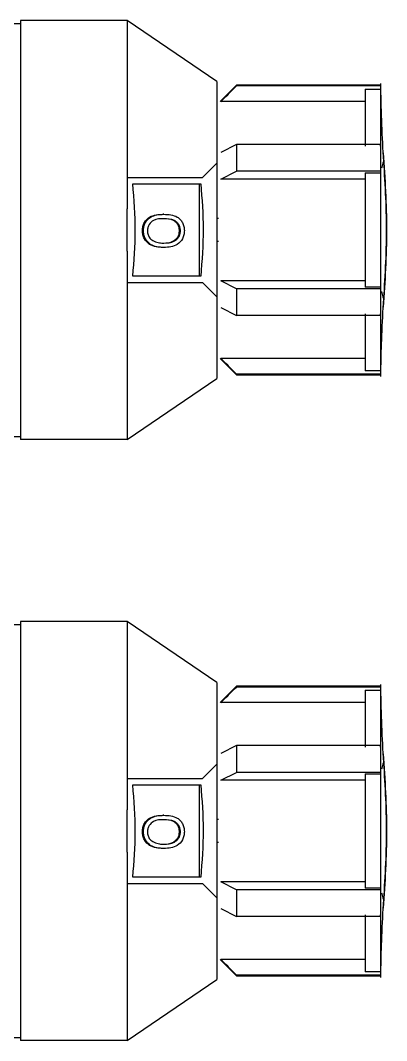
# Model space of a CAD drawing. Extents: x 500 to 100500, y -14500 to 21140.
# Drawn here: x 14564.72 to 14576.6, y -7087.84 to -7054.74 of the extents above; entities that cross this region are included whole.
import ezdxf

# ---------------------------------------------------------------- set-up
doc = ezdxf.new("R2010")
doc.units = 0
doc.layers.get('0').update_dxf_attribs({"linetype": 'CONTINUOUS'})

# ---------------------------------------------------------------- blocks, each defined once
blk = doc.blocks.new('SP F')
at = {"color": 3}
for p, q in [((15670.128, -97525.106), (15671.128, -97525.106)), ((15671.128, -97525.006), (15671.128, -97538.606)), ((15674.588, -97525.006), (15671.128, -97525.006)), ((15677.498, -97526.991), (15674.588, -97525.006)), ((15677.498, -97526.991), (15677.498, -97529.636)), ((15678.128, -97527.106), (15677.598, -97527.636)), ((15682.797, -97527.106), (15678.128, -97527.106)), ((15678.128, -97527.106), (15678.128, -97527.133)), ((15682.797, -97527.133), (15678.128, -97527.133)), ((15682.797, -97527.133), (15682.798, -97527.233)), ((15682.797, -97527.133), (15682.797, -97527.133)), ((15682.298, -97527.233), (15682.298, -97529.086)), ((15682.298, -97527.233), (15682.798, -97527.233)), ((15682.298, -97527.636), (15677.628, -97527.636)), ((15677.498, -97529.056), (15677.498, -97529.401)), ((15678.128, -97529.036), (15677.628, -97529.288)), ((15678.128, -97529.036), (15678.128, -97529.902)), ((15682.797, -97529.036), (15678.128, -97529.036)), ((15682.797, -97529.036), (15682.797, -97529.902)), ((15682.798, -97529.086), (15682.797, -97529.036)), ((15677.028, -97530.106), (15677.498, -97529.636)), ((15674.588, -97530.106), (15674.588, -97531.12)), ((15677.628, -97530.154), (15678.128, -97529.902)), ((15682.797, -97529.902), (15678.128, -97529.902)), ((15682.298, -97529.952), (15682.798, -97529.952)), ((15682.298, -97529.952), (15682.298, -97533.659)), ((15682.797, -97529.902), (15682.798, -97529.952)), ((15682.807, -97529.878), (15682.804, -97529.886)), ((15674.77, -97530.306), (15676.971, -97530.306)), ((15676.918, -97530.306), (15676.918, -97533.306)), ((15682.298, -97530.154), (15677.628, -97530.154)), ((15674.588, -97532.492), (15674.588, -97531.12)), ((15675.777, -97531.296), (15675.747, -97531.296)), ((15677.548, -97531.431), (15677.498, -97531.431)), ((15675.113, -97531.827), (15675.083, -97531.827)), ((15676.313, -97531.832), (15676.282, -97531.832)), ((15675.777, -97532.375), (15675.747, -97532.375)), ((15677.548, -97532.181), (15677.498, -97532.181)), ((15674.588, -97532.492), (15674.588, -97533.506)), ((15676.971, -97533.306), (15674.77, -97533.306)), ((15677.498, -97533.976), (15677.028, -97533.506)), ((15678.128, -97533.71), (15677.628, -97533.458)), ((15682.298, -97533.458), (15677.628, -97533.458)), ((15678.128, -97533.71), (15678.128, -97534.576)), ((15682.797, -97533.71), (15678.128, -97533.71)), ((15682.798, -97533.659), (15682.298, -97533.659)), ((15682.798, -97533.659), (15682.797, -97533.71)), ((15682.797, -97533.71), (15682.797, -97534.576)), ((15682.805, -97533.724), (15682.807, -97533.733)), ((15677.498, -97533.976), (15677.498, -97536.621)), ((15677.498, -97534.244), (15677.498, -97534.556)), ((15677.628, -97534.324), (15678.128, -97534.576)), ((15682.797, -97534.576), (15678.128, -97534.576)), ((15682.298, -97534.525), (15682.298, -97536.379)), ((15682.797, -97534.576), (15682.798, -97534.525)), ((15677.598, -97535.976), (15678.128, -97536.506)), ((15682.298, -97535.976), (15677.628, -97535.976)), ((15682.798, -97536.379), (15682.298, -97536.379)), ((15682.801, -97536.381), (15682.796, -97536.562)), ((15682.798, -97536.379), (15682.797, -97536.479)), ((15674.588, -97538.606), (15677.498, -97536.621)), ((15678.128, -97536.479), (15678.128, -97536.506)), ((15682.797, -97536.479), (15678.128, -97536.479)), ((15678.128, -97536.506), (15682.797, -97536.506)), ((15682.797, -97536.479), (15682.797, -97536.479)), ((15670.128, -97538.506), (15671.128, -97538.506)), ((15674.588, -97538.606), (15671.128, -97538.606)), ((15670.128, -97544.606), (15671.128, -97544.606)), ((15671.128, -97544.506), (15671.128, -97558.106)), ((15674.588, -97544.506), (15671.128, -97544.506)), ((15677.498, -97546.491), (15674.588, -97544.506)), ((15677.498, -97546.491), (15677.498, -97549.136)), ((15678.128, -97546.606), (15677.598, -97547.136)), ((15682.797, -97546.606), (15678.128, -97546.606)), ((15678.128, -97546.606), (15678.128, -97546.633)), ((15682.797, -97546.633), (15678.128, -97546.633)), ((15682.797, -97546.633), (15682.798, -97546.733)), ((15682.797, -97546.633), (15682.797, -97546.633)), ((15682.298, -97546.733), (15682.298, -97548.586)), ((15682.298, -97546.733), (15682.798, -97546.733)), ((15682.298, -97547.136), (15677.628, -97547.136)), ((15677.498, -97548.556), (15677.498, -97548.901)), ((15678.128, -97548.536), (15677.628, -97548.788)), ((15682.797, -97548.536), (15678.128, -97548.536)), ((15678.128, -97548.536), (15678.128, -97549.402)), ((15682.797, -97548.536), (15682.797, -97549.402)), ((15682.798, -97548.586), (15682.797, -97548.536)), ((15677.028, -97549.606), (15677.498, -97549.136)), ((15674.588, -97549.606), (15674.588, -97550.62)), ((15677.628, -97549.654), (15678.128, -97549.402)), ((15682.298, -97549.654), (15677.628, -97549.654)), ((15682.797, -97549.402), (15678.128, -97549.402)), ((15682.298, -97549.452), (15682.298, -97553.159)), ((15682.298, -97549.452), (15682.798, -97549.452)), ((15682.797, -97549.402), (15682.798, -97549.452)), ((15682.807, -97549.378), (15682.804, -97549.386)), ((15674.77, -97549.806), (15676.971, -97549.806)), ((15676.918, -97549.806), (15676.918, -97552.806)), ((15674.588, -97551.992), (15674.588, -97550.62)), ((15675.777, -97550.796), (15675.747, -97550.796)), ((15677.548, -97550.931), (15677.498, -97550.931)), ((15675.113, -97551.327), (15675.083, -97551.327)), ((15676.313, -97551.332), (15676.282, -97551.332)), ((15675.777, -97551.875), (15675.747, -97551.875)), ((15677.548, -97551.681), (15677.498, -97551.681)), ((15674.588, -97551.992), (15674.588, -97553.006)), ((15676.971, -97552.806), (15674.77, -97552.806)), ((15678.128, -97553.21), (15677.628, -97552.958)), ((15682.298, -97552.958), (15677.628, -97552.958)), ((15677.498, -97553.476), (15677.028, -97553.006)), ((15678.128, -97553.21), (15678.128, -97554.076)), ((15682.797, -97553.21), (15678.128, -97553.21)), ((15682.798, -97553.159), (15682.298, -97553.159)), ((15682.798, -97553.159), (15682.797, -97553.21)), ((15682.797, -97553.21), (15682.797, -97554.076)), ((15682.805, -97553.224), (15682.807, -97553.233)), ((15677.498, -97553.476), (15677.498, -97556.121)), ((15677.498, -97553.744), (15677.498, -97554.056)), ((15677.628, -97553.824), (15678.128, -97554.076)), ((15682.797, -97554.076), (15678.128, -97554.076)), ((15682.298, -97554.025), (15682.298, -97555.879)), ((15682.797, -97554.076), (15682.798, -97554.025)), ((15677.598, -97555.476), (15678.128, -97556.006)), ((15682.298, -97555.476), (15677.628, -97555.476)), ((15682.798, -97555.879), (15682.298, -97555.879)), ((15682.801, -97555.881), (15682.796, -97556.062)), ((15682.798, -97555.879), (15682.797, -97555.979)), ((15674.588, -97558.106), (15677.498, -97556.121)), ((15678.128, -97555.979), (15678.128, -97556.006)), ((15682.797, -97555.979), (15678.128, -97555.979)), ((15678.128, -97556.006), (15682.797, -97556.006)), ((15682.797, -97555.979), (15682.797, -97555.979)), ((15670.128, -97558.006), (15671.128, -97558.006)), ((15674.588, -97558.106), (15671.128, -97558.106))]:
    blk.add_line(p, q, dxfattribs=at)
for points, knots in [([(15674.588, -97525.006), (15674.588, -97525.063), (15674.588, -97525.187), (15674.588, -97526.223), (15674.587, -97527.882), (15674.587, -97529.635), (15674.588, -97530.754), (15674.588, -97531.12)], [0, 0, 0, 0, 0.200562, 0.429956, 0.659348, 0.888742, 1, 1, 1, 1]), ([(15677.628, -97527.636), (15677.644, -97527.619), (15677.811, -97527.451), (15677.977, -97527.284), (15678.128, -97527.133)], [0, 0, 0, 0, 0.099039, 1, 1, 1, 1]), ([(15682.796, -97527.049), (15682.805, -97527.446), (15682.821, -97528.239), (15682.863, -97529.031), (15682.884, -97529.428)], [0, 0, 0, 0, 0.499812, 1, 1, 1, 1]), ([(15682.798, -97527.233), (15682.798, -97527.34), (15682.798, -97527.555), (15682.797, -97528.319), (15682.798, -97528.902), (15682.798, -97529.086)], [0, 0, 0, 0, 0.406489, 0.812977, 1, 1, 1, 1]), ([(15682.89, -97529.305), (15682.943, -97530.139), (15683.05, -97531.806), (15682.943, -97533.474), (15682.89, -97534.308)], [0, 0, 0, 0, 0.5, 1, 1, 1, 1]), ([(15682.897, -97534.184), (15682.947, -97533.391), (15683.047, -97531.806), (15682.947, -97530.22), (15682.898, -97529.428)], [0, 0, 0, 0, 0.5, 1, 1, 1, 1]), ([(15677.498, -97529.636), (15677.498, -97530.449), (15677.498, -97531.902), (15677.498, -97533.342), (15677.498, -97533.976)], [0, 0, 0, 0, 0.559952, 1, 1, 1, 1]), ([(15682.904, -97529.538), (15682.888, -97529.601), (15682.864, -97529.69), (15682.837, -97529.778), (15682.829, -97529.804)], [0, 0, 0, 0, 0.7128838, 1, 1, 1, 1]), ([(15674.588, -97530.106), (15674.84, -97530.106), (15675.345, -97530.106), (15676.159, -97530.106), (15676.719, -97530.106), (15677.028, -97530.106)], [0, 0, 0, 0, 0.309337, 0.618673, 1, 1, 1, 1]), ([(15682.798, -97529.952), (15682.798, -97530.446), (15682.797, -97531.432), (15682.797, -97532.736), (15682.798, -97533.438), (15682.798, -97533.659)], [0, 0, 0, 0, 0.406489, 0.812978, 1, 1, 1, 1]), ([(15674.77, -97533.306), (15674.809, -97532.814), (15674.889, -97531.814), (15674.81, -97530.814), (15674.77, -97530.306)], [0, 0, 0, 0, 0.49226, 1, 1, 1, 1]), ([(15676.971, -97530.306), (15677.01, -97530.798), (15677.09, -97531.798), (15677.011, -97532.798), (15676.971, -97533.306)], [0, 0, 0, 0, 0.4922576, 1, 1, 1, 1]), ([(15675.083, -97531.827), (15675.086, -97531.781), (15675.092, -97531.688), (15675.158, -97531.519), (15675.37, -97531.311), (15675.596, -97531.302), (15675.747, -97531.296)], [0, 0, 0, 0, 0.125551, 0.25109, 0.50025, 1, 1, 1, 1]), ([(15675.113, -97531.827), (15675.116, -97531.781), (15675.122, -97531.688), (15675.188, -97531.519), (15675.401, -97531.311), (15675.626, -97531.302), (15675.777, -97531.296)], [0, 0, 0, 0, 0.125551, 0.25109, 0.50025, 1, 1, 1, 1]), ([(15675.778, -97531.439), (15675.659, -97531.44), (15675.482, -97531.442), (15675.31, -97531.594), (15675.252, -97531.723), (15675.246, -97531.795), (15675.243, -97531.832)], [0, 0, 0, 0, 0.500291, 0.749086, 0.874606, 1, 1, 1, 1]), ([(15676.282, -97531.832), (15676.279, -97531.795), (15676.274, -97531.723), (15676.229, -97531.626), (15676.167, -97531.549), (15676.013, -97531.444), (15675.865, -97531.441), (15675.747, -97531.439)], [0, 0, 0, 0, 0.125139, 0.250418, 0.375519, 0.500847, 1, 1, 1, 1]), ([(15675.777, -97531.296), (15675.928, -97531.302), (15676.117, -97531.31), (15676.307, -97531.458), (15676.382, -97531.561), (15676.433, -97531.688), (15676.439, -97531.781), (15676.442, -97531.827)], [0, 0, 0, 0, 0.498702, 0.624177, 0.749467, 0.874745, 1, 1, 1, 1]), ([(15676.313, -97531.832), (15676.31, -97531.795), (15676.304, -97531.723), (15676.259, -97531.626), (15676.197, -97531.549), (15676.043, -97531.444), (15675.896, -97531.441), (15675.778, -97531.439)], [0, 0, 0, 0, 0.125139, 0.250418, 0.375519, 0.500847, 1, 1, 1, 1]), ([(15675.747, -97532.375), (15675.595, -97532.366), (15675.368, -97532.353), (15675.158, -97532.137), (15675.092, -97531.967), (15675.086, -97531.874), (15675.083, -97531.827)], [0, 0, 0, 0, 0.499407, 0.748743, 0.874372, 1, 1, 1, 1]), ([(15675.777, -97532.375), (15675.625, -97532.366), (15675.398, -97532.353), (15675.188, -97532.137), (15675.122, -97531.967), (15675.116, -97531.874), (15675.113, -97531.827)], [0, 0, 0, 0, 0.499407, 0.748743, 0.874372, 1, 1, 1, 1]), ([(15675.243, -97531.832), (15675.247, -97531.875), (15675.256, -97531.962), (15675.328, -97532.096), (15675.41, -97532.143), (15675.46, -97532.172)], [0, 0, 0, 0, 0.280257, 0.560781, 1, 1, 1, 1]), ([(15675.747, -97532.232), (15675.865, -97532.227), (15676.041, -97532.218), (15676.214, -97532.069), (15676.273, -97531.941), (15676.279, -97531.868), (15676.282, -97531.832)], [0, 0, 0, 0, 0.500072, 0.749021, 0.874598, 1, 1, 1, 1]), ([(15676.442, -97531.827), (15676.439, -97531.874), (15676.433, -97531.967), (15676.367, -97532.138), (15676.156, -97532.352), (15675.929, -97532.366), (15675.777, -97532.375)], [0, 0, 0, 0, 0.1256, 0.251197, 0.500581, 1, 1, 1, 1]), ([(15675.778, -97532.232), (15675.895, -97532.227), (15676.071, -97532.218), (15676.245, -97532.069), (15676.303, -97531.941), (15676.309, -97531.868), (15676.313, -97531.832)], [0, 0, 0, 0, 0.5000715, 0.7490206, 0.8745985, 1, 1, 1, 1]), ([(15675.46, -97532.172), (15675.518, -97532.193), (15675.622, -97532.229), (15675.73, -97532.231), (15675.778, -97532.232)], [0, 0, 0, 0, 0.559599, 1, 1, 1, 1]), ([(15674.588, -97532.492), (15674.588, -97533.183), (15674.588, -97534.628), (15674.588, -97536.521), (15674.588, -97537.93), (15674.587, -97538.541), (15674.588, -97538.591), (15674.588, -97538.606)], [0, 0, 0, 0, 0.210713, 0.440125, 0.669539, 0.89895, 1, 1, 1, 1]), ([(15674.588, -97533.506), (15674.84, -97533.506), (15675.345, -97533.506), (15676.159, -97533.506), (15676.719, -97533.506), (15677.028, -97533.506)], [0, 0, 0, 0, 0.309337, 0.618673, 1, 1, 1, 1]), ([(15682.829, -97533.806), (15682.837, -97533.832), (15682.864, -97533.921), (15682.888, -97534.01), (15682.904, -97534.074)], [0, 0, 0, 0, 0.286399, 1, 1, 1, 1]), ([(15682.884, -97534.184), (15682.863, -97534.58), (15682.823, -97535.312), (15682.808, -97536.045), (15682.801, -97536.381)], [0, 0, 0, 0, 0.541324, 1, 1, 1, 1]), ([(15682.798, -97534.525), (15682.798, -97534.911), (15682.798, -97535.683), (15682.797, -97536.224), (15682.798, -97536.341), (15682.798, -97536.379)], [0, 0, 0, 0, 0.406489, 0.812978, 1, 1, 1, 1]), ([(15678.128, -97536.479), (15677.977, -97536.328), (15677.811, -97536.16), (15677.644, -97535.993), (15677.628, -97535.976)], [0, 0, 0, 0, 0.900961, 1, 1, 1, 1]), ([(15674.588, -97544.506), (15674.588, -97544.563), (15674.588, -97544.687), (15674.588, -97545.723), (15674.587, -97547.382), (15674.587, -97549.135), (15674.588, -97550.254), (15674.588, -97550.62)], [0, 0, 0, 0, 0.200562, 0.429956, 0.659348, 0.888742, 1, 1, 1, 1]), ([(15677.628, -97547.136), (15677.644, -97547.119), (15677.811, -97546.951), (15677.977, -97546.784), (15678.128, -97546.633)], [0, 0, 0, 0, 0.099039, 1, 1, 1, 1]), ([(15682.796, -97546.549), (15682.805, -97546.946), (15682.821, -97547.739), (15682.863, -97548.531), (15682.884, -97548.928)], [0, 0, 0, 0, 0.499812, 1, 1, 1, 1]), ([(15682.798, -97546.733), (15682.798, -97546.84), (15682.798, -97547.055), (15682.797, -97547.819), (15682.798, -97548.402), (15682.798, -97548.586)], [0, 0, 0, 0, 0.406489, 0.812977, 1, 1, 1, 1]), ([(15682.89, -97548.805), (15682.943, -97549.639), (15683.05, -97551.306), (15682.943, -97552.974), (15682.89, -97553.808)], [0, 0, 0, 0, 0.5, 1, 1, 1, 1]), ([(15682.897, -97553.684), (15682.947, -97552.891), (15683.047, -97551.306), (15682.947, -97549.72), (15682.898, -97548.928)], [0, 0, 0, 0, 0.5, 1, 1, 1, 1]), ([(15677.498, -97549.136), (15677.498, -97549.949), (15677.498, -97551.402), (15677.498, -97552.842), (15677.498, -97553.476)], [0, 0, 0, 0, 0.559952, 1, 1, 1, 1]), ([(15682.904, -97549.038), (15682.888, -97549.101), (15682.864, -97549.19), (15682.837, -97549.278), (15682.829, -97549.304)], [0, 0, 0, 0, 0.7128838, 1, 1, 1, 1]), ([(15674.588, -97549.606), (15674.84, -97549.606), (15675.345, -97549.606), (15676.159, -97549.606), (15676.719, -97549.606), (15677.028, -97549.606)], [0, 0, 0, 0, 0.309337, 0.618673, 1, 1, 1, 1]), ([(15682.798, -97549.452), (15682.798, -97549.946), (15682.797, -97550.932), (15682.797, -97552.236), (15682.798, -97552.938), (15682.798, -97553.159)], [0, 0, 0, 0, 0.406489, 0.812978, 1, 1, 1, 1]), ([(15674.77, -97552.806), (15674.809, -97552.314), (15674.889, -97551.314), (15674.81, -97550.314), (15674.77, -97549.806)], [0, 0, 0, 0, 0.49226, 1, 1, 1, 1]), ([(15676.971, -97549.806), (15677.01, -97550.298), (15677.09, -97551.298), (15677.011, -97552.298), (15676.971, -97552.806)], [0, 0, 0, 0, 0.4922576, 1, 1, 1, 1]), ([(15675.083, -97551.327), (15675.086, -97551.281), (15675.092, -97551.188), (15675.158, -97551.019), (15675.37, -97550.811), (15675.596, -97550.802), (15675.747, -97550.796)], [0, 0, 0, 0, 0.125551, 0.25109, 0.50025, 1, 1, 1, 1]), ([(15675.113, -97551.327), (15675.116, -97551.281), (15675.122, -97551.188), (15675.188, -97551.019), (15675.401, -97550.811), (15675.626, -97550.802), (15675.777, -97550.796)], [0, 0, 0, 0, 0.125551, 0.25109, 0.50025, 1, 1, 1, 1]), ([(15675.778, -97550.939), (15675.659, -97550.94), (15675.482, -97550.942), (15675.31, -97551.094), (15675.252, -97551.223), (15675.246, -97551.295), (15675.243, -97551.332)], [0, 0, 0, 0, 0.500291, 0.749086, 0.874606, 1, 1, 1, 1]), ([(15676.282, -97551.332), (15676.279, -97551.295), (15676.274, -97551.223), (15676.229, -97551.126), (15676.167, -97551.049), (15676.013, -97550.944), (15675.865, -97550.941), (15675.747, -97550.939)], [0, 0, 0, 0, 0.125139, 0.250418, 0.375519, 0.500847, 1, 1, 1, 1]), ([(15675.777, -97550.796), (15675.928, -97550.802), (15676.117, -97550.81), (15676.307, -97550.958), (15676.382, -97551.061), (15676.433, -97551.188), (15676.439, -97551.281), (15676.442, -97551.327)], [0, 0, 0, 0, 0.498702, 0.624177, 0.749467, 0.874745, 1, 1, 1, 1]), ([(15676.313, -97551.332), (15676.31, -97551.295), (15676.304, -97551.223), (15676.259, -97551.126), (15676.197, -97551.049), (15676.043, -97550.944), (15675.896, -97550.941), (15675.778, -97550.939)], [0, 0, 0, 0, 0.125139, 0.250418, 0.375519, 0.500847, 1, 1, 1, 1]), ([(15675.747, -97551.875), (15675.595, -97551.866), (15675.368, -97551.853), (15675.158, -97551.637), (15675.092, -97551.467), (15675.086, -97551.374), (15675.083, -97551.327)], [0, 0, 0, 0, 0.499407, 0.748743, 0.874372, 1, 1, 1, 1]), ([(15675.777, -97551.875), (15675.625, -97551.866), (15675.398, -97551.853), (15675.188, -97551.637), (15675.122, -97551.467), (15675.116, -97551.374), (15675.113, -97551.327)], [0, 0, 0, 0, 0.499407, 0.748743, 0.874372, 1, 1, 1, 1]), ([(15675.243, -97551.332), (15675.247, -97551.375), (15675.256, -97551.462), (15675.328, -97551.596), (15675.41, -97551.643), (15675.46, -97551.672)], [0, 0, 0, 0, 0.280257, 0.560781, 1, 1, 1, 1]), ([(15675.747, -97551.732), (15675.865, -97551.727), (15676.041, -97551.718), (15676.214, -97551.569), (15676.273, -97551.441), (15676.279, -97551.368), (15676.282, -97551.332)], [0, 0, 0, 0, 0.500072, 0.749021, 0.874598, 1, 1, 1, 1]), ([(15676.442, -97551.327), (15676.439, -97551.374), (15676.433, -97551.467), (15676.367, -97551.638), (15676.156, -97551.852), (15675.929, -97551.866), (15675.777, -97551.875)], [0, 0, 0, 0, 0.1256, 0.251197, 0.500581, 1, 1, 1, 1]), ([(15675.778, -97551.732), (15675.895, -97551.727), (15676.071, -97551.718), (15676.245, -97551.569), (15676.303, -97551.441), (15676.309, -97551.368), (15676.313, -97551.332)], [0, 0, 0, 0, 0.5000715, 0.7490206, 0.8745985, 1, 1, 1, 1]), ([(15675.46, -97551.672), (15675.518, -97551.693), (15675.622, -97551.729), (15675.73, -97551.731), (15675.778, -97551.732)], [0, 0, 0, 0, 0.559599, 1, 1, 1, 1]), ([(15674.588, -97551.992), (15674.588, -97552.683), (15674.588, -97554.128), (15674.588, -97556.021), (15674.588, -97557.43), (15674.587, -97558.041), (15674.588, -97558.091), (15674.588, -97558.106)], [0, 0, 0, 0, 0.210713, 0.440125, 0.669539, 0.89895, 1, 1, 1, 1]), ([(15674.588, -97553.006), (15674.84, -97553.006), (15675.345, -97553.006), (15676.159, -97553.006), (15676.719, -97553.006), (15677.028, -97553.006)], [0, 0, 0, 0, 0.309337, 0.618673, 1, 1, 1, 1]), ([(15682.829, -97553.306), (15682.837, -97553.332), (15682.864, -97553.421), (15682.888, -97553.51), (15682.904, -97553.574)], [0, 0, 0, 0, 0.286399, 1, 1, 1, 1]), ([(15682.884, -97553.684), (15682.863, -97554.08), (15682.823, -97554.812), (15682.808, -97555.545), (15682.801, -97555.881)], [0, 0, 0, 0, 0.541324, 1, 1, 1, 1]), ([(15682.798, -97554.025), (15682.798, -97554.411), (15682.798, -97555.183), (15682.797, -97555.724), (15682.798, -97555.841), (15682.798, -97555.879)], [0, 0, 0, 0, 0.406489, 0.812978, 1, 1, 1, 1]), ([(15678.128, -97555.979), (15677.977, -97555.828), (15677.811, -97555.66), (15677.644, -97555.493), (15677.628, -97555.476)], [0, 0, 0, 0, 0.900961, 1, 1, 1, 1])]:
    blk.add_open_spline(points, degree=3, knots=knots, dxfattribs=at)

msp = doc.modelspace()

# ---------------------------------------------------------------- block references
at = {"color": 0}
msp.add_blockref('SP F', (-1106.401, 90470.267, -139.531), dxfattribs=at)

doc.saveas('drawing.dxf')
